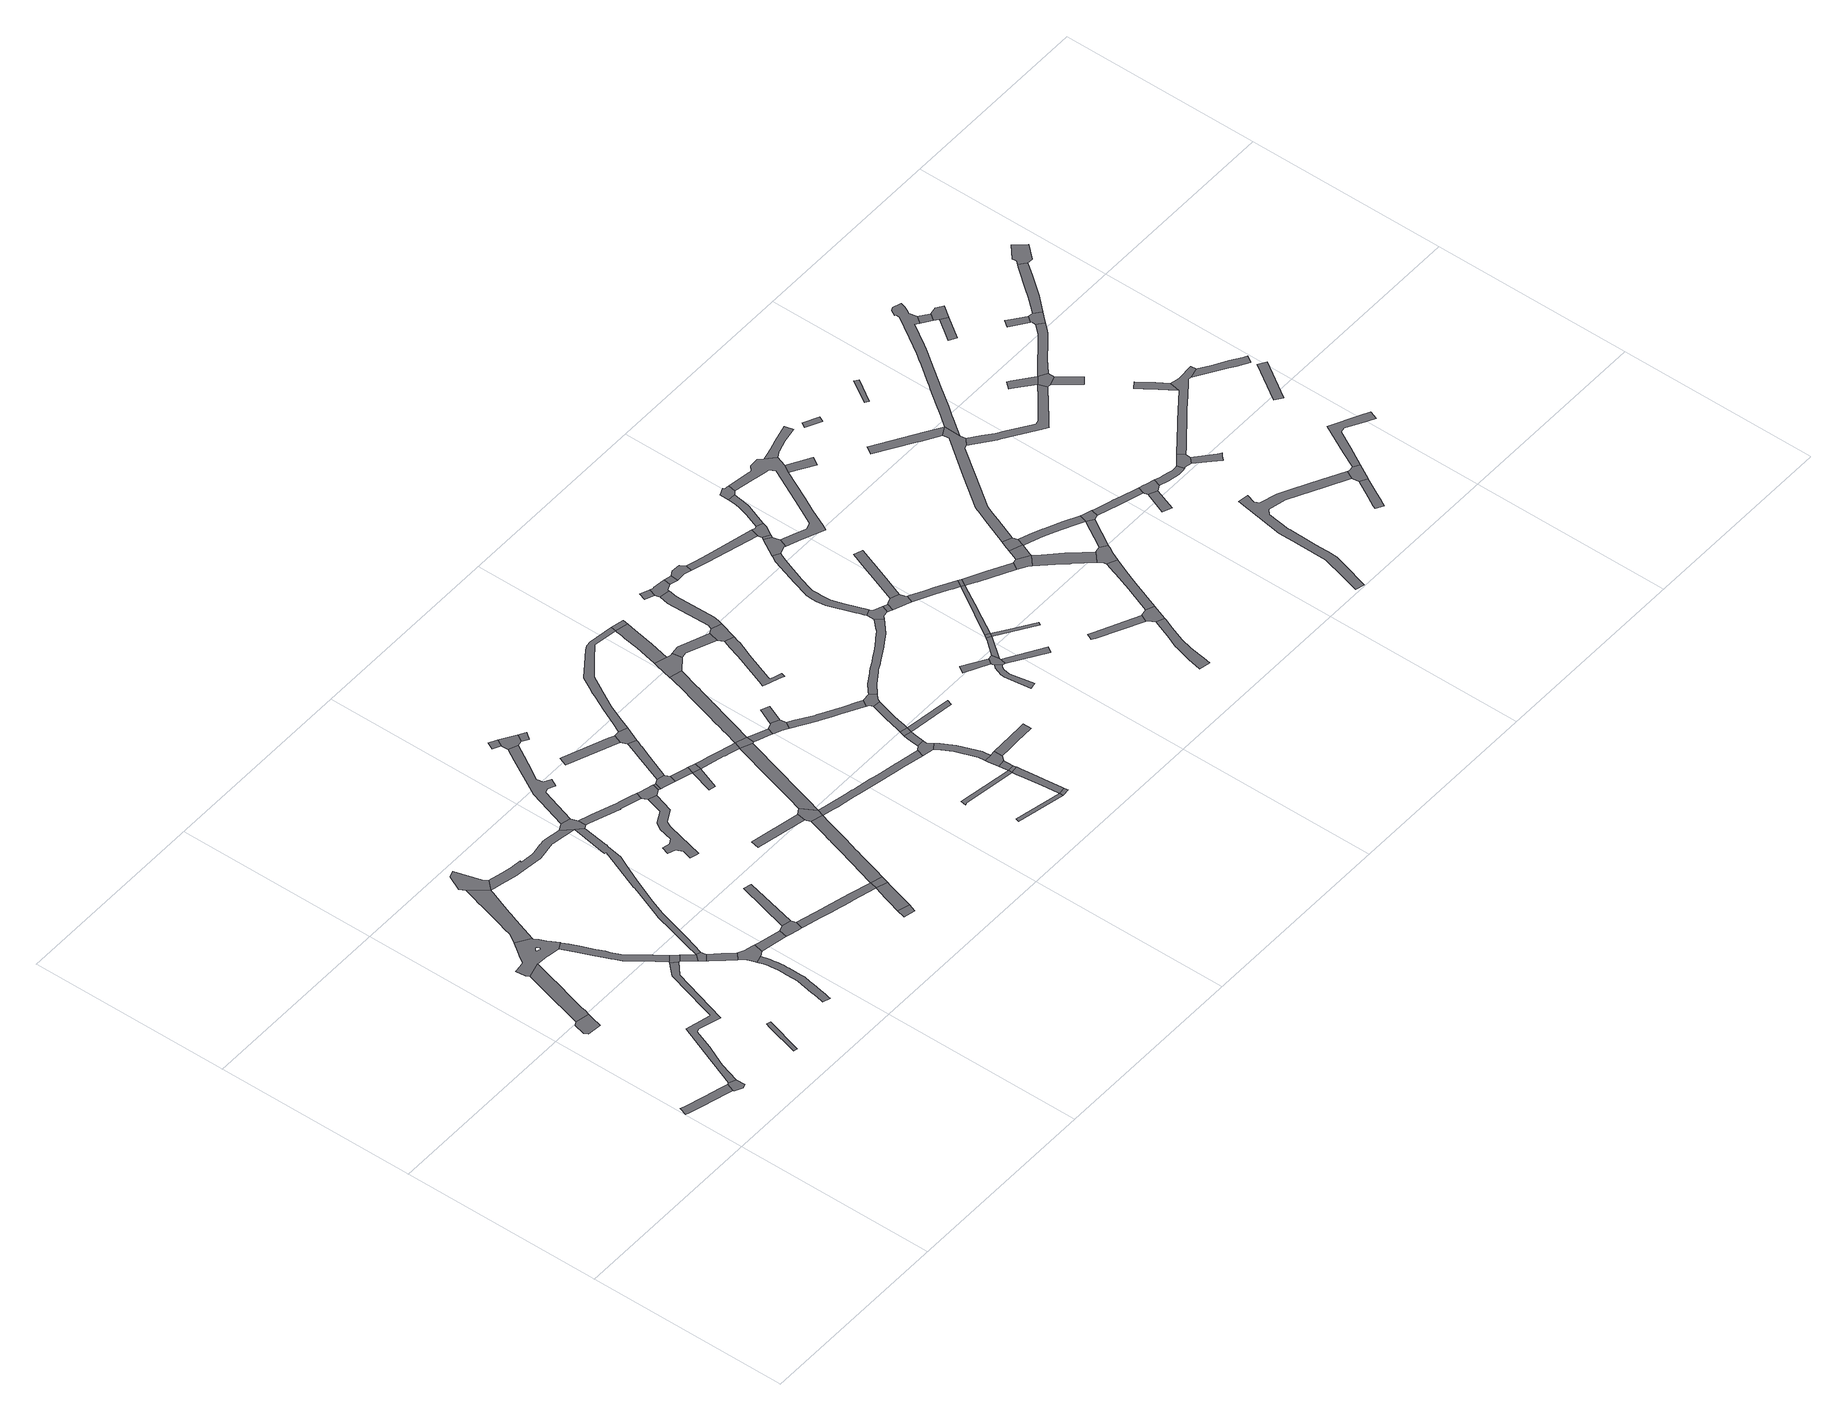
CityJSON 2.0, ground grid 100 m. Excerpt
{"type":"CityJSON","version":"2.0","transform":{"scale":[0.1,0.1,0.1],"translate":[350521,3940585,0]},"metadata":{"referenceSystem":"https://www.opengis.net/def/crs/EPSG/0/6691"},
"CityObjects":{
"road1":{"type":"Road","attributes":{"RoadStructureAttribute.sectionType":"1"},"geometry":[{"type":"MultiSurface","lod":"1","boundaries":[[[0,1,2,3,4,5,6,7,8,9,10,11,12,13]]]}]},
"road2":{"type":"Road","geometry":[{"type":"MultiSurface","lod":"1","boundaries":[[[14,15,16,7,6,17,18]]]}]},
"road3":{"type":"Road","geometry":[{"type":"MultiSurface","lod":"1","boundaries":[[[19,20,21,22,23,24,25,26]]]}]},
"road4":{"type":"Road","attributes":{"RoadStructureAttribute.sectionType":"1"},"geometry":[{"type":"MultiSurface","lod":"1","boundaries":[[[27,28,29,30,31,32,25,24,33,34,35,36,37,38,39,40]]]}]},
"road5":{"type":"Road","attributes":{"RoadStructureAttribute.sectionType":"1"},"geometry":[{"type":"MultiSurface","lod":"1","boundaries":[[[41,42,43,44,45,46,47,48,49,50,51,52,53,54,55,56,57,58,16,15]]]}]},
"road6":{"type":"Road","geometry":[{"type":"MultiSurface","lod":"1","boundaries":[[[59,60,61,62,63]]]}]},
"road7":{"type":"Road","geometry":[{"type":"MultiSurface","lod":"1","boundaries":[[[64,40,39,65,66,67,68,69,70,71,72,73,74,75,76,77,78,79,80,81],[82,83,84,85,86,87,88,89,90,91,92,93]]]}]},
"road8":{"type":"Road","attributes":{"RoadStructureAttribute.sectionType":"1"},"geometry":[{"type":"MultiSurface","lod":"1","boundaries":[[[94,95,96,97,98,99,100,101,102,103,104,69,68,105,106,107,108,109,110,111,112,113,114,115,116,117]]]}]},
"road9":{"type":"Road","attributes":{"RoadStructureAttribute.sectionType":"1"},"geometry":[{"type":"MultiSurface","lod":"1","boundaries":[[[75,118,119,120,121,122,123,124,125,126,127,128,129,130,131,132,133,134,135,136,137,76]]]}]},
"road10":{"type":"Road","geometry":[{"type":"MultiSurface","lod":"1","boundaries":[[[138,139,117,116,51,50,140]]]}]},
"road11":{"type":"Road","attributes":{"RoadStructureAttribute.sectionType":"1"},"geometry":[{"type":"MultiSurface","lod":"1","boundaries":[[[141,142,143,144,145,138,140]]]}]},
"road12":{"type":"Road","geometry":[{"type":"MultiSurface","lod":"1","boundaries":[[[143,142,146,147,148,149,150]]]}]},
"road13":{"type":"Road","attributes":{"RoadStructureAttribute.sectionType":"1"},"geometry":[{"type":"MultiSurface","lod":"1","boundaries":[[[151,152,153,154,155,156,157,158,159,160,161,162,163,164,165,166,167,168,169,170,171,172,173,174,175,176,177,178,179,180,181,182,183,184,185,186]]]}]},
"road14":{"type":"Road","attributes":{"RoadStructureAttribute.sectionType":"1"},"geometry":[{"type":"MultiSurface","lod":"1","boundaries":[[[187,149,148,188,189,190,191,192]]]}]},
"road15":{"type":"Road","geometry":[{"type":"MultiSurface","lod":"1","boundaries":[[[193,194,195,196,125,124,197,198,199]]]}]},
"road16":{"type":"Road","geometry":[{"type":"MultiSurface","lod":"1","boundaries":[[[200,201,202,203,192,191,204,205,206,172,171]]]}]},
"road17":{"type":"Road","attributes":{"RoadStructureAttribute.sectionType":"1"},"geometry":[{"type":"MultiSurface","lod":"1","boundaries":[[[207,201,200,208,209]]]}]},
"road18":{"type":"Road","attributes":{"RoadStructureAttribute.sectionType":"1"},"geometry":[{"type":"MultiSurface","lod":"1","boundaries":[[[210,211,212,213,214,215,216,217,218,219,220,221,222,143,150,223,224,225,226,227,228,229,230,231,232,233,234,235]]]}]},
"road19":{"type":"Road","attributes":{"RoadStructureAttribute.sectionType":"1"},"geometry":[{"type":"MultiSurface","lod":"1","boundaries":[[[236,237,238,239,240,241,242,243,244,245,246,247,197,124,248,249,250,251,252,253,254,255,256,235]]]}]},
"road20":{"type":"Road","geometry":[{"type":"MultiSurface","lod":"1","boundaries":[[[257,209,208,258,259,260,261,262]]]}]},
"road21":{"type":"Road","attributes":{"RoadStructureAttribute.sectionType":"1"},"geometry":[{"type":"MultiSurface","lod":"1","boundaries":[[[263,264,257,262]]]}]},
"road22":{"type":"Road","attributes":{"RoadStructureAttribute.sectionType":"1"},"geometry":[{"type":"MultiSurface","lod":"1","boundaries":[[[260,265,266,267,268,269,270,271,272,273,274,275,276,261]]]}]},
"road23":{"type":"Road","geometry":[{"type":"MultiSurface","lod":"1","boundaries":[[[277,236,235,234,278,279,280]]]}]},
"road24":{"type":"Road","geometry":[{"type":"MultiSurface","lod":"1","boundaries":[[[281,282,283,284]]]}]},
"road25":{"type":"Road","attributes":{"RoadStructureAttribute.sectionType":"1"},"geometry":[{"type":"MultiSurface","lod":"1","boundaries":[[[272,285,286,283,282,287,288,289]]]}]},
"road26":{"type":"Road","geometry":[{"type":"MultiSurface","lod":"1","boundaries":[[[290,291,292,293,294,295,296,297,298,299,300,301,302,303,304,305,306,307,308]]]}]},
"road27":{"type":"Road","attributes":{"RoadStructureAttribute.sectionType":"1"},"geometry":[{"type":"MultiSurface","lod":"1","boundaries":[[[309,310,311,312,313,314,315,279,278,316,317,318,319,320]]]}]},
"road28":{"type":"Road","geometry":[{"type":"MultiSurface","lod":"1","boundaries":[[[321,273,272,289]]]}]},
"road29":{"type":"Road","attributes":{"RoadStructureAttribute.sectionType":"1"},"geometry":[{"type":"MultiSurface","lod":"1","boundaries":[[[322,323,277,280,324,325,326,327,328,329,330,331,332,333]]]}]},
"road30":{"type":"Road","attributes":{"RoadStructureAttribute.sectionType":"1"},"geometry":[{"type":"MultiSurface","lod":"1","boundaries":[[[334,335,336,337]]]}]},
"road31":{"type":"Road","attributes":{"RoadStructureAttribute.sectionType":"1"},"geometry":[{"type":"MultiSurface","lod":"1","boundaries":[[[338,339,340,341,342,343,344,345,346,347,273,321,348,349,350,351,352,353,354,355,356,357,358,359,360,361,362,363]]]}]},
"road32":{"type":"Road","geometry":[{"type":"MultiSurface","lod":"1","boundaries":[[[308,307,364,365,366,309,320]]]}]},
"road33":{"type":"Road","geometry":[{"type":"MultiSurface","lod":"1","boundaries":[[[367,368,369,370]]]}]},
"road34":{"type":"Road","attributes":{"RoadStructureAttribute.sectionType":"1"},"geometry":[{"type":"MultiSurface","lod":"1","boundaries":[[[364,371,372,365]]]}]},
"road35":{"type":"Road","geometry":[{"type":"MultiSurface","lod":"1","boundaries":[[[367,370,333,332,373,374]]]}]},
"road36":{"type":"Road","geometry":[{"type":"MultiSurface","lod":"1","boundaries":[[[371,375,376,377,378,379,372]]]}]},
"road37":{"type":"Road","geometry":[{"type":"MultiSurface","lod":"1","boundaries":[[[373,380,381,374]]]}]},
"road38":{"type":"Road","geometry":[{"type":"MultiSurface","lod":"1","boundaries":[[[362,382,383,334,337,363]]]}]},
"road39":{"type":"Road","attributes":{"RoadStructureAttribute.sectionType":"1"},"geometry":[{"type":"MultiSurface","lod":"1","boundaries":[[[384,385,386,387,388,389]]]}]},
"road40":{"type":"Road","attributes":{"RoadStructureAttribute.sectionType":"1"},"geometry":[{"type":"MultiSurface","lod":"1","boundaries":[[[390,391,392,377,376,393,394]]]}]},
"road41":{"type":"Road","geometry":[{"type":"MultiSurface","lod":"1","boundaries":[[[394,395,396,397]]]}]},
"road42":{"type":"Road","attributes":{"RoadStructureAttribute.sectionType":"1"},"geometry":[{"type":"MultiSurface","lod":"1","boundaries":[[[398,399,400,401,379,378,402,403,404,405,406,407]]]}]},
"road43":{"type":"Road","geometry":[{"type":"MultiSurface","lod":"1","boundaries":[[[408,390,394,397]]]}]},
"road44":{"type":"Road","geometry":[{"type":"MultiSurface","lod":"1","boundaries":[[[406,409,410,389,388,407]]]}]},
"road45":{"type":"Road","attributes":{"RoadStructureAttribute.sectionType":"1"},"geometry":[{"type":"MultiSurface","lod":"1","boundaries":[[[411,412,413,414,415,416,417,383,382,418,419,420,421,422,423,424,425,426,427]]]}]},
"road46":{"type":"Road","attributes":{"RoadStructureAttribute.sectionType":"1"},"geometry":[{"type":"MultiSurface","lod":"1","boundaries":[[[428,429,430,431,432,433,408,397,434,435,436,437,427]]]}]},
"road47":{"type":"Road","attributes":{"RoadStructureAttribute.sectionType":"1"},"geometry":[{"type":"MultiSurface","lod":"1","boundaries":[[[438,439,440,441,442,443,444,445,446,447,448,382,362,449,450,451,452,453,454,455,456,457,458,459,460]]]}]},
"road48":{"type":"Road","geometry":[{"type":"MultiSurface","lod":"1","boundaries":[[[427,426,461,462,428]]]}]},
"road49":{"type":"Road","attributes":{"RoadStructureAttribute.sectionType":"1"},"geometry":[{"type":"MultiSurface","lod":"1","boundaries":[[[463,464,462,461,465,466,467,468]]]}]},
"road50":{"type":"Road","geometry":[{"type":"MultiSurface","lod":"1","boundaries":[[[469,470,471,472]]]}]},
"road51":{"type":"Road","geometry":[{"type":"MultiSurface","lod":"1","boundaries":[[[473,474,475,476,477]]]}]},
"road52":{"type":"Road","geometry":[{"type":"MultiSurface","lod":"1","boundaries":[[[467,478,479,480,481,482,483,484,485,468]]]}]},
"road53":{"type":"Road","attributes":{"RoadStructureAttribute.sectionType":"1"},"geometry":[{"type":"MultiSurface","lod":"1","boundaries":[[[462,486,487,488,489,490,491,492,493,494,495,496,497,498,499,500,501,502,503,504,505,506,507,508,509,510,511,428]]]}]},
"road54":{"type":"Road","attributes":{"RoadStructureAttribute.sectionType":"1"},"geometry":[{"type":"MultiSurface","lod":"1","boundaries":[[[409,512,513,514,515,516,517,518,519,520,521,522,523,524,525,526,527,528,529,530,410]]]}]},
"road55":{"type":"Road","geometry":[{"type":"MultiSurface","lod":"1","boundaries":[[[531,532,484,483]]]}]},
"road56":{"type":"Road","geometry":[{"type":"MultiSurface","lod":"1","boundaries":[[[533,534,469,472]]]}]},
"road57":{"type":"Road","attributes":{"RoadStructureAttribute.sectionType":"1"},"geometry":[{"type":"MultiSurface","lod":"1","boundaries":[[[534,535,536,537,538,539,540,476,541,542,543,544,469]]]}]},
"road58":{"type":"Road","geometry":[{"type":"MultiSurface","lod":"1","boundaries":[[[545,546,547,548,460,459,549,550]]]}]},
"road59":{"type":"Road","geometry":[{"type":"MultiSurface","lod":"1","boundaries":[[[551,477,476,540]]]}]},
"road60":{"type":"Road","attributes":{"RoadStructureAttribute.sectionType":"1"},"geometry":[{"type":"MultiSurface","lod":"1","boundaries":[[[552,553,477,551,554,555]]]}]},
"road61":{"type":"Road","attributes":{"RoadStructureAttribute.sectionType":"1"},"geometry":[{"type":"MultiSurface","lod":"1","boundaries":[[[481,556,557,558,559,560,561,562,563,564,565,566,567,568,569,570,571,482]]]}]},
"road62":{"type":"Road","attributes":{"RoadStructureAttribute.sectionType":"1"},"geometry":[{"type":"MultiSurface","lod":"1","boundaries":[[[572,573,548,547,574,575,576,577]]]}]},
"road63":{"type":"Road","attributes":{"RoadStructureAttribute.sectionType":"1"},"geometry":[{"type":"MultiSurface","lod":"1","boundaries":[[[549,578,579,580,581,582,583,584,585,550]]]}]},
"road64":{"type":"Road","geometry":[{"type":"MultiSurface","lod":"1","boundaries":[[[586,587,582,581,588,552,555]]]}]},
"road65":{"type":"Road","geometry":[{"type":"MultiSurface","lod":"1","boundaries":[[[576,589,590,577]]]}]},
"road66":{"type":"Road","geometry":[{"type":"MultiSurface","lod":"1","boundaries":[[[591,592,593,594,595,501,500,596,597]]]}]},
"road67":{"type":"Road","attributes":{"RoadStructureAttribute.sectionType":"1"},"geometry":[{"type":"MultiSurface","lod":"1","boundaries":[[[598,599,600,590,589,601,602,603,604]]]}]},
"road68":{"type":"Road","attributes":{"RoadStructureAttribute.sectionType":"1"},"geometry":[{"type":"MultiSurface","lod":"1","boundaries":[[[605,606,607,608,609,593,592,610,611,612,520]]]}]},
"road69":{"type":"Road","geometry":[{"type":"MultiSurface","lod":"1","boundaries":[[[603,613,614,615,564,563,616,617,604]]]}]},
"road70":{"type":"Road","attributes":{"RoadStructureAttribute.sectionType":"1"},"geometry":[{"type":"MultiSurface","lod":"1","boundaries":[[[586,618,619,620,621,622,623,624,625,587]]]}]},
"road71":{"type":"Road","attributes":{"RoadStructureAttribute.sectionType":"1"},"geometry":[{"type":"MultiSurface","lod":"1","boundaries":[[[576,626,627,589]]]}]},
"road72":{"type":"Road","geometry":[{"type":"MultiSurface","lod":"1","boundaries":[[[612,628,521,520]]]}]},
"road73":{"type":"Road","attributes":{"RoadStructureAttribute.sectionType":"1"},"geometry":[{"type":"MultiSurface","lod":"1","boundaries":[[[629,630,631,632,633,634,635,636,637,638,639,640,641,642,643,644,645,646,647,648,649]]]}]},
"road74":{"type":"Road","attributes":{"RoadStructureAttribute.sectionType":"1"},"geometry":[{"type":"MultiSurface","lod":"1","boundaries":[[[596,650,651,652,653,597]]]}]},
"road75":{"type":"Road","geometry":[{"type":"MultiSurface","lod":"1","boundaries":[[[648,654,655,652,651,649]]]}]},
"road76":{"type":"Road","attributes":{"RoadStructureAttribute.sectionType":"1"},"geometry":[{"type":"MultiSurface","lod":"1","boundaries":[[[656,657,658,659,660,661,662,663,655,654]]]}]},
"road77":{"type":"Road","geometry":[{"type":"MultiSurface","lod":"1","boundaries":[[[664,665,666,667]]]}]},
"road78":{"type":"Road","attributes":{"RoadStructureAttribute.sectionType":"1"},"geometry":[{"type":"MultiSurface","lod":"1","boundaries":[[[668,669,670,671,672,673,674,675,676,677,678,679,680,681,682,615,614,683,684,685,686,687,688,689,690,691,692,693,694]]]}]},
"road79":{"type":"Road","geometry":[{"type":"MultiSurface","lod":"1","boundaries":[[[695,696,697,667,666,660,659,698,699,700]]]}]},
"road80":{"type":"Road","attributes":{"RoadStructureAttribute.sectionType":"1"},"geometry":[{"type":"MultiSurface","lod":"1","boundaries":[[[700,699,701,702]]]}]},
"road81":{"type":"Road","attributes":{"RoadStructureAttribute.sectionType":"1"},"geometry":[{"type":"MultiSurface","lod":"1","boundaries":[[[703,704,705,706,707,708,709,710,711,712,713]]]}]},
"road82":{"type":"Road","geometry":[{"type":"MultiSurface","lod":"1","boundaries":[[[714,715,716,717]]]}]},
"road83":{"type":"Road","geometry":[{"type":"MultiSurface","lod":"1","boundaries":[[[713,712,718,719,720,721,717,716]]]}]},
"road84":{"type":"Road","geometry":[{"type":"MultiSurface","lod":"1","boundaries":[[[701,722,723,724,725,726,702]]]}]},
"road85":{"type":"Road","attributes":{"RoadStructureAttribute.sectionType":"1"},"geometry":[{"type":"MultiSurface","lod":"1","boundaries":[[[727,728,729,721,720,730]]]}]},
"road86":{"type":"Road","geometry":[{"type":"MultiSurface","lod":"1","boundaries":[[[731,732,719,718]]]}]},
"road87":{"type":"Road","geometry":[{"type":"MultiSurface","lod":"1","boundaries":[[[733,734,735,736,737,738,668,694]]]}]},
"road88":{"type":"Road","attributes":{"RoadStructureAttribute.sectionType":"1"},"geometry":[{"type":"MultiSurface","lod":"1","boundaries":[[[739,735,734,740]]]}]},
"road89":{"type":"Road","attributes":{"RoadStructureAttribute.sectionType":"1"},"geometry":[{"type":"MultiSurface","lod":"1","boundaries":[[[741,742,743,744,745,746,747,748,749,750,751,752,753,754,755,756,757,758,759,760,761,762,763,764,765,738,737]]]}]},
"road90":{"type":"Road","geometry":[{"type":"MultiSurface","lod":"1","boundaries":[[[766,727,730,767]]]}]},
"road91":{"type":"Road","geometry":[{"type":"MultiSurface","lod":"1","boundaries":[[[768,739,740,769,770,771,772,773]]]}]},
"road92":{"type":"Road","attributes":{"RoadStructureAttribute.sectionType":"1"},"geometry":[{"type":"MultiSurface","lod":"1","boundaries":[[[723,774,775,776,777,778,779,780,724]]]}]},
"road93":{"type":"Road","attributes":{"RoadStructureAttribute.sectionType":"1"},"geometry":[{"type":"MultiSurface","lod":"1","boundaries":[[[730,781,782,783,767]]]}]},
"road94":{"type":"Road","attributes":{"RoadStructureAttribute.sectionType":"1"},"geometry":[{"type":"MultiSurface","lod":"1","boundaries":[[[784,785,786,787,788,789,766,767]]]}]},
"road95":{"type":"Road","geometry":[{"type":"MultiSurface","lod":"1","boundaries":[[[790,791,792,753,752,793,794,795]]]}]},
"road96":{"type":"Road","attributes":{"RoadStructureAttribute.sectionType":"1"},"geometry":[{"type":"MultiSurface","lod":"1","boundaries":[[[796,797,798,799,770,769,800,801,802,803,804,805,787,806]]]}]},
"road97":{"type":"Road","attributes":{"RoadStructureAttribute.sectionType":"1"},"geometry":[{"type":"MultiSurface","lod":"1","boundaries":[[[772,807,808,809,810,811,773]]]}]},
"road98":{"type":"Road","attributes":{"RoadStructureAttribute.sectionType":"1"},"geometry":[{"type":"MultiSurface","lod":"1","boundaries":[[[792,791,812,813]]]}]},
"road99":{"type":"Road","geometry":[{"type":"MultiSurface","lod":"1","boundaries":[[[814,815,777,776,813,812,816,817]]]}]},
"road100":{"type":"Road","attributes":{"RoadStructureAttribute.sectionType":"1"},"geometry":[{"type":"MultiSurface","lod":"1","boundaries":[[[818,819,820,821,822,823]]]}]},
"road101":{"type":"Road","geometry":[{"type":"MultiSurface","lod":"1","boundaries":[[[787,786,824,806]]]}]},
"road102":{"type":"Road","attributes":{"RoadStructureAttribute.sectionType":"1"},"geometry":[{"type":"MultiSurface","lod":"1","boundaries":[[[825,826,827,828,829,830,831,832,833,834,835,836,837,838,839,840]]]}]},
"road103":{"type":"Road","attributes":{"RoadStructureAttribute.sectionType":"1"},"geometry":[{"type":"MultiSurface","lod":"1","boundaries":[[[841,842,843,844,845,846,814,817,847,848,849,850,851]]]}]},
"road104":{"type":"Road","attributes":{"RoadStructureAttribute.sectionType":"1"},"geometry":[{"type":"MultiSurface","lod":"1","boundaries":[[[852,853,824,786,854,855,856]]]}]},
"road105":{"type":"Road","geometry":[{"type":"MultiSurface","lod":"1","boundaries":[[[822,857,825,840,858,859,823]]]}]},
"road106":{"type":"Road","geometry":[{"type":"MultiSurface","lod":"1","boundaries":[[[860,861,862,863,864,841,851]]]}]},
"road107":{"type":"Road","attributes":{"RoadStructureAttribute.sectionType":"1"},"geometry":[{"type":"MultiSurface","lod":"1","boundaries":[[[794,865,866,867,868,869,870,871,872,873,874,875,876,877,878,879,861,860,880,881,882,883,884,885,886,887,888,795]]]}]},
"road108":{"type":"Road","geometry":[{"type":"MultiSurface","lod":"1","boundaries":[[[889,890,891,892,852,856]]]}]},
"road109":{"type":"Road","attributes":{"RoadStructureAttribute.sectionType":"1"},"geometry":[{"type":"MultiSurface","lod":"1","boundaries":[[[893,894,895,896,897,898,859,858,899,900,901]]]}]},
"road110":{"type":"Road","attributes":{"RoadStructureAttribute.sectionType":"1"},"geometry":[{"type":"MultiSurface","lod":"1","boundaries":[[[902,903,892,891,904,905]]]}]},
"road111":{"type":"Road","geometry":[{"type":"MultiSurface","lod":"1","boundaries":[[[906,907,902,905,908,909]]]}]},
"road112":{"type":"Road","attributes":{"RoadStructureAttribute.sectionType":"1"},"geometry":[{"type":"MultiSurface","lod":"1","boundaries":[[[910,911,912,913,914,891,890,915,916,917,918]]]}]},
"road113":{"type":"Road","geometry":[{"type":"MultiSurface","lod":"1","boundaries":[[[919,893,901,920,921,922,923,910,918]]]}]},
"road114":{"type":"Road","geometry":[{"type":"MultiSurface","lod":"1","boundaries":[[[924,925,871,870]]]}]},
"road115":{"type":"Road","attributes":{"RoadStructureAttribute.sectionType":"1"},"geometry":[{"type":"MultiSurface","lod":"1","boundaries":[[[926,927,928,929,930,931,932,933,934,935,936,937,938,939,940,908,905]]]}]},
"road116":{"type":"Road","attributes":{"RoadStructureAttribute.sectionType":"1"},"geometry":[{"type":"MultiSurface","lod":"1","boundaries":[[[941,942,943,873,872,944,945,946,947,948]]]}]},
"road117":{"type":"Road","attributes":{"RoadStructureAttribute.sectionType":"1"},"geometry":[{"type":"MultiSurface","lod":"1","boundaries":[[[933,949,923,922,950]]]}]},
"road118":{"type":"Road","attributes":{"RoadStructureAttribute.sectionType":"1"},"geometry":[{"type":"MultiSurface","lod":"1","boundaries":[[[951,952,953,954,955,956,957,958,906,909,959,960,961,962,963,964,965,966]]]}]},
"road119":{"type":"Road","geometry":[{"type":"MultiSurface","lod":"1","boundaries":[[[967,968,969,934,933,950]]]}]},
"road120":{"type":"Road","geometry":[{"type":"MultiSurface","lod":"1","boundaries":[[[970,971,972,973]]]}]},
"road121":{"type":"Road","attributes":{"RoadStructureAttribute.sectionType":"1"},"geometry":[{"type":"MultiSurface","lod":"1","boundaries":[[[967,974,975,976,977,978,979,980,981,982,983,968]]]}]},
"road122":{"type":"Road","geometry":[{"type":"MultiSurface","lod":"1","boundaries":[[[984,985,986,987,988,953,952]]]}]},
"road123":{"type":"Road","geometry":[{"type":"MultiSurface","lod":"1","boundaries":[[[989,990,991,992]]]}]},
"road124":{"type":"Road","geometry":[{"type":"MultiSurface","lod":"1","boundaries":[[[991,993,994,995,996,997,978,977,992]]]}]},
"road125":{"type":"Road","geometry":[{"type":"MultiSurface","lod":"1","boundaries":[[[998,999,1000,1001,1002]]]}]},
"road126":{"type":"Road","attributes":{"RoadStructureAttribute.sectionType":"1"},"geometry":[{"type":"MultiSurface","lod":"1","boundaries":[[[1003,1004,1005,1006,1007,994,993,1008,1009,1010,1011,1012,1013,1014]]]}]},
"road127":{"type":"Road","geometry":[{"type":"MultiSurface","lod":"1","boundaries":[[[1015,1016,1017,1018,1019,1020,1021,1022,1023,1024,1025,1026,1027,1028,1029,1030,1031,1032,1033,1034,1035,1036,1037,1038,1039,1040,1041,1042]]]}]},
"road128":{"type":"Road","geometry":[{"type":"MultiSurface","lod":"1","boundaries":[[[1043,1044,1045,1046,1047,1048,1049,1050,966,965,1051,1052,1053,1054,1055,1056,1057,1058,1059,1060,1061,1062,1063,1064]]]}]},
"road129":{"type":"Road","geometry":[{"type":"MultiSurface","lod":"1","boundaries":[[[1065,1014,1013,1066,1067,1068,1069,1070,1071]]]}]},
"road130":{"type":"Road","geometry":[{"type":"MultiSurface","lod":"1","boundaries":[[[1072,1073,1074,1075,1076,1069,1068]]]}]},
"road131":{"type":"Road","attributes":{"RoadStructureAttribute.sectionType":"1"},"geometry":[{"type":"MultiSurface","lod":"1","boundaries":[[[1077,1078,1079,1080,1081,1082,1083,1084,1085,1086,1087,1088,1089,1090,1091,1092,1093,1094,1095,1096,1097,952,951,1098,1099,1100,1101,1102,1103,1104,1105,1106,1107,1108,1109,1110,1111,1112]]]}]},
"road132":{"type":"Road","attributes":{"RoadStructureAttribute.sectionType":"1"},"geometry":[{"type":"MultiSurface","lod":"1","boundaries":[[[1113,1114,1115,1116,1117,1118,1119,1120,1121,1122]]]}]},
"road133":{"type":"Road","geometry":[{"type":"MultiSurface","lod":"1","boundaries":[[[1123,1124,1125,1126,1127,1064]]]}]},
"road134":{"type":"Road","geometry":[{"type":"MultiSurface","lod":"1","boundaries":[[[1027,1118,1117,1128,1129,1130,1028]]]}]},
"road135":{"type":"Road","geometry":[{"type":"MultiSurface","lod":"1","boundaries":[[[1131,1132,1123,1064,1063,1133]]]}]},
"road136":{"type":"Road","geometry":[{"type":"MultiSurface","lod":"1","boundaries":[[[1134,1135,1136,1137,1131,1133]]]}]},
"road137":{"type":"Road","attributes":{"RoadStructureAttribute.sectionType":"1"},"geometry":[{"type":"MultiSurface","lod":"1","boundaries":[[[1138,1139,1140,1141,1142,1143,1071,1070,1144,1145,1146,1147,1148,1149,1150,1151,1152,1153,1154,1155]]]}]},
"road138":{"type":"Road","geometry":[{"type":"MultiSurface","lod":"1","boundaries":[[[1139,1156,1157,1158,1159,1160,1161,1140]]]}]},
"road139":{"type":"Road","attributes":{"RoadStructureAttribute.sectionType":"1"},"geometry":[{"type":"MultiSurface","lod":"1","boundaries":[[[1162,1163,1164,1165]]]}]},
"road140":{"type":"Road","geometry":[{"type":"MultiSurface","lod":"1","boundaries":[[[1111,1166,1167,1112]]]}]},
"road141":{"type":"Road","attributes":{"RoadStructureAttribute.sectionType":"1"},"geometry":[{"type":"MultiSurface","lod":"1","boundaries":[[[1168,1169,1170,1123,1132,1171,1172,1173,1174,1175,1176]]]}]},
"road142":{"type":"Road","attributes":{"RoadStructureAttribute.sectionType":"1"},"geometry":[{"type":"MultiSurface","lod":"1","boundaries":[[[1177,1178,1179,1180,1181,1129,1128,1182,1183,1184,1185,1186]]]}]},
"road143":{"type":"Road","geometry":[{"type":"MultiSurface","lod":"1","boundaries":[[[1164,1187,1188,1167,1166,1165]]]}]},
"road144":{"type":"Road","geometry":[{"type":"MultiSurface","lod":"1","boundaries":[[[1189,1190,1191,1192,1193,1194]]]}]},
"road145":{"type":"Road","geometry":[{"type":"MultiSurface","lod":"1","boundaries":[[[1175,1195,1196,1194,1193,1197,1176]]]}]},
"road146":{"type":"Road","attributes":{"RoadStructureAttribute.sectionType":"1"},"geometry":[{"type":"MultiSurface","lod":"1","boundaries":[[[1198,1199,1200,1201,1202,1203,1204,1154,1153]]]}]},
"road147":{"type":"Road","attributes":{"RoadStructureAttribute.sectionType":"1"},"geometry":[{"type":"MultiSurface","lod":"1","boundaries":[[[1205,1206,1207,1208,1209]]]}]},
"road148":{"type":"Road","attributes":{"RoadStructureAttribute.sectionType":"1"},"geometry":[{"type":"MultiSurface","lod":"1","boundaries":[[[1195,1210,1211,1212,1213,1214,1215,1216,1217,1218,1196]]]}]},
"road149":{"type":"Road","geometry":[{"type":"MultiSurface","lod":"1","boundaries":[[[1219,1220,1221,1222,1214,1213,1223]]]}]}
},
"vertices":[
[17,299,0],[116,271,0],[124,269,0],[127,268,0],[129,268,0],[236,237,0],[240,236,0],[255,274,0],[214,286,0],[144,306,0],[134,309,0],[36,337,0],[19,343,0],[4,303,0],
[299,219,0],[296,263,0],[264,278,0],[242,229,0],[279,211,0],
[114,937,0],[125,919,0],[193,913,0],[208,967,0],[211,978,0],[215,991,0],[147,1005,0],[129,995,0],
[224,1276,0],[204,1206,0],[202,1199,0],[195,1174,0],[186,1142,0],[172,1092,0],[224,1021,0],[224,1022,0],[232,1052,0],[254,1129,0],[270,1183,0],[294,1270,0],[316,1346,0],[238,1324,0],
[331,366,0],[359,426,0],[382,473,0],[419,568,0],[435,574,0],[544,542,0],[568,618,0],[617,771,0],[636,836,0],[694,887,0],[666,914,0],[653,899,0],[611,856,0],[545,636,0],[530,588,0],[524,586,0],[402,616,0],[343,472,0],
[601,175,0],[657,363,0],[637,369,0],[630,345,0],[582,180,0],
[229,1342,0],[375,1340,0],[379,1340,0],[402,1337,0],[441,1331,0],[474,1349,0],[456,1383,0],[446,1402,0],[431,1431,0],[425,1443,0],[419,1454,0],[418,1457,0],[351,1501,0],[312,1445,0],[307,1438,0],[280,1398,0],[258,1395,0],[223,1391,0],[392,1400,0],[394,1397,0],[390,1392,0],[383,1393,0],[374,1394,0],[373,1398,0],[372,1399,0],[376,1404,0],[383,1410,0],[384,1410,0],[388,1409,0],[389,1408,0],
[658,998,0],[604,1067,0],[594,1080,0],[584,1094,0],[568,1127,0],[559,1150,0],[552,1169,0],[534,1210,0],[511,1264,0],[489,1315,0],[474,1347,0],[456,1297,0],[482,1236,0],[500,1196,0],[523,1141,0],[532,1122,0],[536,1113,0],[539,1105,0],[552,1075,0],[589,1028,0],[637,966,0],[662,933,0],[673,920,0],[701,942,0],
[461,1575,0],[477,1618,0],[477,1619,0],[480,1626,0],[508,1703,0],[528,1754,0],[534,1771,0],[470,1852,0],[460,1819,0],[449,1783,0],[446,1773,0],[435,1733,0],[431,1720,0],[424,1695,0],[406,1636,0],[386,1568,0],[386,1565,0],[384,1559,0],[383,1552,0],[380,1548,0],
[728,909,0],[720,918,0],[700,886,0],
[736,842,0],[748,828,0],[774,856,0],[754,878,0],[745,889,0],
[753,822,0],[765,808,0],[772,799,0],[801,823,0],[796,850,0],
[922,253,0],[925,267,0],[928,282,0],[934,315,0],[944,362,0],[945,367,0],[945,369,0],[948,382,0],[954,414,0],[954,435,0],[954,469,0],[954,501,0],[954,503,0],[954,508,0],[955,530,0],[953,542,0],[951,557,0],[948,578,0],[945,593,0],[942,607,0],[934,635,0],[898,625,0],[907,597,0],[911,578,0],[912,562,0],[916,528,0],[918,504,0],[918,482,0],[917,424,0],[917,419,0],[913,401,0],[912,398,0],[900,336,0],[896,316,0],[888,273,0],[885,263,0],
[845,775,0],[778,792,0],[799,769,0],[825,738,0],[858,700,0],[889,727,0],
[521,1965,0],[517,1964,0],[489,1954,0],[455,1880,0],[574,1813,0],[559,1840,0],[523,1966,0],
[961,652,0],[973,698,0],[963,701,0],[921,712,0],[879,676,0],[890,650,0],[893,641,0],
[998,691,0],[1093,624,0],[1102,665,0],
[1005,1535,0],[1005,1532,0],[1004,1530,0],[1011,1528,0],[1005,1513,0],[923,1309,0],[923,1306,0],[914,1284,0],[889,1221,0],[852,1127,0],[849,1121,0],[823,1025,0],[791,914,0],[829,951,0],[875,1107,0],[878,1118,0],[908,1199,0],[948,1293,0],[960,1321,0],[1007,1419,0],[1029,1463,0],[1045,1546,0],[1047,1554,0],[1047,1557,0],[1067,1687,0],[1038,1717,0],
[991,1765,0],[914,1778,0],[897,1778,0],[878,1775,0],[876,1775,0],[821,1767,0],[810,1765,0],[743,1772,0],[747,1781,0],[703,1786,0],[685,1788,0],[645,1797,0],[611,1753,0],[615,1752,0],[677,1739,0],[693,1737,0],[783,1727,0],[810,1724,0],[813,1723,0],[910,1737,0],[914,1737,0],
[1132,677,0],[1108,621,0],[1153,609,0],[1174,604,0],[1185,643,0],[1177,666,0],
[1244,932,0],[1204,941,0],
[1188,600,0],[1273,578,0],[1334,562,0],[1337,561,0],[1380,550,0],[1424,539,0],[1434,536,0],[1553,505,0],[1564,543,0],[1461,571,0],[1332,604,0],[1321,607,0],
[1027,1781,0],[1085,1697,0],[1084,1737,0],[1072,1770,0],
[1549,294,0],[1563,333,0],[1505,350,0],[1492,306,0],
[1533,439,0],[1524,411,0],[1596,446,0],[1603,468,0],[1609,488,0],
[1345,1501,0],[1296,1476,0],[1282,1469,0],[1260,1434,0],[1243,1364,0],[1217,1349,0],[1180,1358,0],[1168,1321,0],[1206,1308,0],[1220,1276,0],[1207,1232,0],[1236,1222,0],[1249,1218,0],[1282,1341,0],[1300,1411,0],[1313,1438,0],[1378,1473,0],[1409,1571,0],[1368,1584,0],
[1365,1645,0],[1345,1651,0],[1335,1654,0],[1296,1666,0],[1262,1676,0],[1255,1678,0],[1144,1717,0],[1105,1690,0],[1243,1642,0],[1250,1640,0],[1250,1641,0],[1355,1611,0],
[1621,526,0],
[1199,2171,0],[1091,1982,0],[1131,1948,0],[1153,1957,0],[1188,1939,0],[1207,1977,0],[1174,1996,0],[1168,2027,0],[1218,2112,0],[1242,2152,0],[1277,2211,0],[1234,2231,0],
[1691,1035,0],[1442,1087,0],[1433,1043,0],[1682,991,0],
[1669,883,0],[1654,836,0],[1654,835,0],[1650,822,0],[1641,793,0],[1641,791,0],[1625,737,0],[1615,707,0],[1606,676,0],[1588,620,0],[1634,567,0],[1647,612,0],[1667,675,0],[1669,682,0],[1670,687,0],[1674,698,0],[1679,716,0],[1687,739,0],[1704,796,0],[1706,803,0],[1709,812,0],[1709,814,0],[1717,841,0],[1737,905,0],[1750,947,0],[1693,964,0],
[1438,1585,0],[1448,1620,0],[1382,1639,0],
[1249,2299,0],[1212,2321,0],[1194,2285,0],[1230,2267,0],
[1449,1582,0],[1459,1617,0],
[1304,2218,0],[1325,2253,0],
[1473,1575,0],[1521,1560,0],[1532,1596,0],[1521,1619,0],[1484,1629,0],
[1334,2198,0],[1361,2232,0],
[1762,982,0],[1720,1053,0],
[1549,1939,0],[1338,2023,0],[1328,2027,0],[1312,1985,0],[1559,1887,0],[1575,1929,0],
[1618,1571,0],[1607,1574,0],[1561,1587,0],[1586,1541,0],[1607,1534,0],
[1570,1417,0],[1604,1410,0],[1646,1523,0],
[1568,1846,0],[1548,1791,0],[1547,1790,0],[1541,1776,0],[1569,1735,0],[1596,1800,0],[1597,1802,0],[1608,1827,0],[1612,1838,0],[1572,1855,0],
[1656,1559,0],
[1645,1914,0],[1604,1931,0],
[1830,1420,0],[1796,1309,0],[1792,1295,0],[1753,1160,0],[1752,1157,0],[1745,1135,0],[1741,1121,0],[1783,1053,0],[1804,1123,0],[1811,1145,0],[1841,1244,0],[1844,1254,0],[1845,1258,0],[1855,1292,0],[1887,1398,0],[1901,1443,0],[1844,1470,0],
[1857,1504,0],[1830,1511,0],[1766,1529,0],[1717,1543,0],[1714,1543,0],[1675,1554,0],[1716,1505,0],[1768,1491,0],[1772,1490,0],[1794,1484,0],
[2211,890,0],[2202,892,0],[2183,896,0],[2096,913,0],[2058,921,0],[2044,924,0],[1952,942,0],[1945,944,0],[1916,950,0],[1915,950,0],[1908,952,0],[1810,934,0],[1831,930,0],[1899,916,0],[1906,915,0],[1909,914,0],[1961,904,0],[2040,888,0],[2055,885,0],[2143,867,0],[2187,858,0],[2289,837,0],[2299,873,0],
[1911,1447,0],[1913,1486,0],
[1964,1465,0],[1960,1467,0],[1934,1438,0],[1975,1422,0],[1997,1413,0],[2010,1447,0],
[2472,245,0],[2240,296,0],[2236,279,0],[2472,226,0],
[2177,541,0],[2173,513,0],[2186,519,0],[2446,481,0],[2445,499,0],
[2011,1407,0],[2033,1399,0],[2038,1397,0],[2067,1379,0],[2086,1410,0],[2080,1442,0],[2040,1461,0],[2036,1453,0],
[1921,1512,0],[1932,1548,0],[1942,1580,0],[1942,1582,0],[1946,1595,0],[1955,1623,0],[1985,1724,0],[1986,1729,0],[1987,1734,0],[1997,1765,0],[2010,1807,0],[2014,1819,0],[2022,1846,0],[2045,1928,0],[2051,1946,0],[1990,1962,0],[1988,1950,0],[1963,1860,0],[1951,1819,0],[1935,1766,0],[1919,1712,0],[1912,1688,0],[1899,1644,0],[1891,1617,0],[1881,1584,0],[1878,1572,0],
[1666,1962,0],[1703,2048,0],[1748,2129,0],[1762,2154,0],[1795,2212,0],[1893,2290,0],[1925,2314,0],[1943,2328,0],[2064,2310,0],[2068,2338,0],[1947,2355,0],[1920,2351,0],[1898,2340,0],[1763,2243,0],[1732,2188,0],[1718,2164,0],[1702,2132,0],[1667,2060,0],[1628,1979,0],
[2117,1523,0],[2078,1542,0],
[2510,230,0],[2508,248,0],
[2507,258,0],[2497,354,0],[2493,386,0],[2486,447,0],[2484,465,0],[2482,485,0],[2449,454,0],[2453,417,0],[2464,332,0],[2472,251,0],
[2365,860,0],[2358,872,0],[2360,890,0],[2322,887,0],[2346,825,0],[2375,846,0],
[2480,501,0],
[2441,545,0],[2443,528,0],[2479,530,0],[2477,550,0],
[2124,1342,0],[2177,1311,0],[2182,1308,0],[2230,1280,0],[2280,1254,0],[2281,1253,0],[2342,1221,0],[2371,1205,0],[2389,1237,0],[2367,1249,0],[2308,1280,0],[2206,1335,0],[2205,1336,0],[2203,1337,0],[2195,1342,0],[2113,1394,0],
[2330,952,0],[2326,919,0],[2366,946,0],[2367,951,0],[2369,962,0],[2334,971,0],
[2364,796,0],[2391,749,0],[2427,646,0],[2431,613,0],[2468,614,0],[2464,655,0],[2425,765,0],[2390,825,0],
[2497,573,0],[2496,615,0],[2433,598,0],
[2377,989,0],[2341,998,0],
[2095,2039,0],[2076,2045,0],[2015,2061,0],[2013,2053,0],[2011,2044,0],[2114,1993,0],[2108,2041,0],
[2369,1110,0],[2351,1040,0],[2351,1038,0],[2382,1011,0],[2397,1072,0],[2425,1176,0],[2388,1180,0],
[2063,2304,0],[2057,2270,0],[2054,2253,0],[2041,2177,0],[2022,2092,0],[2097,2143,0],[2119,2251,0],[2128,2297,0],
[2435,1194,0],[2457,1214,0],[2433,1241,0],[2383,1198,0],[2386,1188,0],
[2552,575,0],[2609,577,0],[2647,578,0],[2700,580,0],[2699,603,0],[2699,622,0],[2678,621,0],[2608,619,0],
[2600,931,0],[2610,958,0],
[2133,2325,0],
[2286,1872,0],[2269,1818,0],[2258,1789,0],[2245,1755,0],[2205,1651,0],[2195,1622,0],[2226,1610,0],[2271,1595,0],[2296,1586,0],[2301,1606,0],[2277,1614,0],[2246,1624,0],[2246,1628,0],[2247,1635,0],[2287,1739,0],[2302,1778,0],[2312,1803,0],[2334,1858,0],[2338,1870,0],[2346,1896,0],[2300,1911,0],
[2145,1998,0],[2286,1941,0],[2299,1991,0],[2151,2046,0],
[2375,1986,0],[2324,2002,0],
[2382,2010,0],[2387,2038,0],[2382,2236,0],[2389,2281,0],[2339,2288,0],[2328,2240,0],[2331,2091,0],[2332,2023,0],
[2299,2367,0],[2285,2330,0],[2330,2312,0],[2344,2349,0],
[2794,1497,0],[2774,1477,0],[2760,1462,0],[2747,1448,0],[2739,1442,0],[2733,1438,0],[2677,1399,0],[2646,1381,0],[2615,1363,0],[2591,1349,0],[2556,1330,0],[2539,1320,0],[2531,1315,0],[2478,1283,0],[2447,1256,0],[2500,1252,0],[2561,1292,0],[2570,1298,0],[2604,1316,0],[2607,1318,0],[2644,1339,0],[2691,1364,0],[2712,1378,0],[2756,1406,0],[2780,1428,0],[2802,1448,0],[2822,1467,0],
[2385,2342,0],[2365,2344,0],[2360,2343,0],[2391,2290,0],[2422,2302,0],[2427,2336,0],
[2460,2291,0],[2465,2330,0],
[2887,920,0],[2870,875,0],[2868,858,0],[2874,806,0],[2885,725,0],[2917,731,0],[2894,851,0],[2900,886,0],[2909,900,0],[2919,907,0],[2898,933,0],
[2799,1042,0],[2778,1008,0],[2894,950,0],[2910,974,0],
[2932,903,0],[2941,933,0],[2941,942,0],[2936,978,0],
[2508,2292,0],[2541,2283,0],[2551,2316,0],[2534,2342,0],[2491,2345,0],
[3002,1060,0],[2996,1052,0],[2995,1050,0],[3023,1047,0],
[3103,792,0],[3123,823,0],
[2835,1479,0],[2864,1483,0],[2878,1518,0],[2833,1535,0],[2825,1550,0],[2795,1535,0],
[2900,1509,0],[2887,1473,0],
[2823,1555,0],[2790,1653,0],[2769,1715,0],[2768,1756,0],[2767,1775,0],[2767,1778,0],[2766,1810,0],[2770,1823,0],[2790,1885,0],[2830,1992,0],[2847,2035,0],[2855,2049,0],[2822,2068,0],[2815,2056,0],[2813,2053,0],[2802,2034,0],[2756,1895,0],[2729,1816,0],[2729,1814,0],[2727,1775,0],[2727,1756,0],[2732,1710,0],[2778,1581,0],[2780,1576,0],[2790,1548,0],
[3011,1076,0],[3032,1063,0],
[2910,1513,0],[2972,1438,0],[2986,1473,0],[2985,1477,0],[2976,1508,0],[2933,1522,0],
[2597,2267,0],[2621,2260,0],[2877,2190,0],[2887,2231,0],[2679,2282,0],[2633,2293,0],[2585,2305,0],
[3202,929,0],[3212,944,0],[3101,1017,0],
[3084,1150,0],[3107,1187,0],[3188,1323,0],[3172,1333,0],[3079,1184,0],[3061,1155,0],
[2909,2129,0],[2907,2137,0],[2874,2157,0],[2892,2063,0],[2901,2059,0],[2917,2101,0],
[3098,1417,0],[3063,1435,0],[3058,1437,0],[2997,1469,0],[2980,1435,0],[3073,1389,0],[3081,1385,0],[3088,1380,0],[3126,1359,0],[3143,1349,0],[3193,1365,0],
[3023,1629,0],[3084,1789,0],[3041,1804,0],[3008,1718,0],[2969,1616,0],
[2915,2151,0],[2882,2170,0],
[2916,2230,0],[2904,2226,0],[2942,2196,0],[2950,2218,0],
[3309,726,0],[3284,738,0],[3269,706,0],[3286,697,0],[3496,593,0],[3513,628,0],
[3209,1357,0],
[3520,557,0],[3495,490,0],[3494,489,0],[3486,468,0],[3457,401,0],[3456,398,0],[3434,319,0],[3430,308,0],[3417,240,0],[3471,229,0],[3475,250,0],[3490,346,0],[3505,408,0],[3534,481,0],[3555,530,0],[3559,542,0],
[2968,2419,0],[2964,2377,0],[2960,2353,0],[2959,2349,0],[2955,2337,0],[2944,2302,0],[2970,2275,0],[2985,2310,0],[2989,2323,0],[2994,2337,0],[3005,2416,0],
[3419,1246,0],[3314,1302,0],[3238,1295,0],[3239,1294,0],[3399,1209,0],
[3505,588,0],[3590,619,0],[3550,635,0],
[3025,2430,0],[3031,2469,0],[3008,2472,0],[3004,2479,0],[2968,2463,0],
[2975,2031,0],[3083,1988,0],[3096,2015,0],[3140,2104,0],[3174,2171,0],[3250,2321,0],[3274,2360,0],[3293,2413,0],[3251,2452,0],[3236,2465,0],[3229,2472,0],[3184,2470,0],[3162,2450,0],[3154,2450,0],[3147,2451,0],[3122,2412,0],[3141,2408,0],[3183,2399,0],[3212,2393,0],[3226,2367,0],[3139,2195,0],[3072,2064,0],[3036,2053,0],[2976,2077,0],
[3442,1186,0],[3456,1171,0],[3502,1214,0],[3443,1249,0],
[3661,933,0],[3641,878,0],[3625,833,0],[3623,829,0],[3608,788,0],[3575,702,0],[3647,766,0],[3678,841,0],[3708,913,0],
[3466,1304,0],[3445,1253,0],[3505,1224,0],[3528,1279,0],
[3488,1360,0],[3479,1338,0],[3541,1317,0],[3535,1341,0],
[3687,1014,0],[3615,1096,0],[3611,1100,0],[3602,1110,0],[3532,1182,0],[3523,1102,0],[3565,1055,0],[3570,1050,0],[3641,972,0],
[3657,953,0],[3726,954,0],[3744,984,0],[3751,996,0],[3717,1017,0],
[3362,2255,0],[3386,2295,0],
[3533,1277,0],[3605,1250,0],[3632,1239,0],[3640,1236,0],[3674,1220,0],[3709,1203,0],[3757,1180,0],[3801,1158,0],[3814,1198,0],[3742,1233,0],[3663,1270,0],[3656,1273,0],[3621,1287,0],[3594,1297,0],[3547,1315,0],
[3363,2480,0],[3313,2466,0],[3279,2457,0],[3318,2427,0],[3323,2429,0],[3386,2448,0],[3464,2461,0],[3453,2503,0],
[3722,1025,0],[3836,1137,0],
[3869,1888,0],[3872,1971,0],[3827,1947,0],[3831,1916,0],[3693,1730,0],[3576,1572,0],[3562,1537,0],[3543,1492,0],[3581,1457,0],[3596,1496,0],[3613,1536,0],[3687,1638,0],[3728,1694,0],[3824,1827,0],[3842,1832,0],[3873,1859,0],
[3861,1142,0],[3868,1178,0],[3834,1189,0],
[3578,2396,0],[3591,2421,0],[3517,2457,0],[3504,2433,0],
[3967,1109,0],[3987,1103,0],[4075,1075,0],[4085,1072,0],[4096,1107,0],[4007,1135,0],[4000,1138,0],[3968,1147,0],[3964,1148,0],[3882,1174,0],
[3802,2014,0],[3575,2155,0],[3552,2117,0],[3732,2006,0],[3742,1999,0],
[4047,940,0],[4091,923,0],[4133,1033,0],[4091,1052,0],
[4162,1048,0],[4173,1084,0],[4141,1094,0],[4115,1102,0],[4107,1104,0],
[3846,2442,0],[3777,2330,0],[3775,2327,0],[3792,2315,0],[3866,2428,0],
[4287,1059,0],[4267,1059,0],[4252,1062,0],[4217,1071,0],[4202,1075,0],[4208,1034,0],[4243,1025,0],[4257,1023,0],[4265,1022,0],[4293,1023,0],[4306,1025,0],[4299,1061,0],
[4278,143,0],[4294,197,0],[4297,226,0],[4298,230,0],[4296,313,0],[4297,354,0],[4298,455,0],[4298,462,0],[4315,577,0],[4336,598,0],[4423,578,0],[4591,492,0],[4698,437,0],[4719,479,0],[4615,532,0],[4492,595,0],[4430,626,0],[4343,650,0],[4332,674,0],[4347,718,0],[4295,726,0],[4254,475,0],[4254,402,0],[4253,384,0],[4251,223,0],[4219,106,0],[4195,17,0],[4237,5,0],
[4250,1768,0],[4248,1766,0],[4144,1684,0],[4126,1680,0],[4117,1686,0],[4011,1756,0],[3975,1780,0],[3928,1817,0],[3950,1749,0],[3961,1742,0],[4098,1653,0],[4115,1642,0],[4120,1638,0],[4128,1634,0],[4130,1632,0],[4141,1624,0],[4145,1628,0],[4155,1636,0],[4180,1657,0],[4322,1774,0],[4326,1778,0],[4311,1819,0],
[4323,1080,0],[4309,1026,0],[4315,1029,0],[4347,1023,0],[4373,1048,0],[4375,1073,0],[4352,1103,0],
[4443,932,0],[4446,929,0],[4465,948,0],[4476,958,0],[4461,971,0],
[4303,2507,0],[4310,2518,0],[4323,2545,0],[4330,2568,0],[4289,2582,0],[4273,2575,0],[4256,2546,0],[4263,2542,0],[4261,2521,0],[4230,2473,0],[4197,2422,0],[4194,2418,0],[4139,2334,0],[4125,2314,0],[4114,2300,0],[4100,2280,0],[4030,2186,0],[4022,2175,0],[4010,2159,0],[3954,2082,0],[3914,2027,0],[3893,1921,0],[3936,1979,0],[3944,1991,0],[3976,2034,0],[4016,2089,0],[4047,2133,0],[4103,2209,0],[4135,2252,0],[4174,2306,0],[4182,2318,0],[4197,2341,0],[4266,2446,0],[4268,2449,0],[4287,2434,0],[4311,2468,0],
[4663,242,0],[4678,268,0],[4694,298,0],[4734,370,0],[4740,381,0],[4704,401,0],[4656,314,0],[4627,264,0],[4619,249,0],[4655,229,0],
[4348,1849,0],[4257,1922,0],[4243,1933,0],[4216,1900,0],[4234,1884,0],
[4784,458,0],[4753,475,0],[4730,474,0],
[4389,1792,0],[4391,1827,0],[4343,1778,0],
[4395,1713,0],[4433,1665,0],[4468,1693,0],[4430,1741,0],
[4710,1374,0],[4666,1384,0],[4654,1330,0],[4512,1225,0],[4489,1207,0],[4427,1162,0],[4384,1080,0],[4401,1093,0],[4423,1110,0],[4487,1159,0],[4500,1169,0],[4573,1225,0],[4631,1268,0],[4638,1272,0],[4729,1340,0],[4744,1340,0],[4797,1353,0],[4795,1381,0],
[4628,1438,0],[4601,1476,0],[4576,1510,0],[4544,1487,0],[4569,1453,0],[4579,1438,0],
[4283,2278,0],[4316,2256,0],[4390,2361,0],[4357,2384,0],
[4334,2401,0],[4359,2434,0],
[4545,2002,0],[4494,1962,0],[4409,1896,0],[4456,1882,0],[4527,1936,0],[4574,1973,0],[4595,1996,0],[4616,2020,0],[4585,2048,0],
[5057,618,0],[5010,642,0],[4876,709,0],[4797,561,0],[4796,559,0],[4837,553,0],[4887,643,0],[4912,648,0],[5002,598,0],[5040,577,0],
[4430,2418,0],[4398,2441,0],
[4544,2146,0],[4522,2163,0],[4498,2133,0],[4501,2131,0],[4581,2073,0],[4601,2101,0],
[4660,2069,0],[4627,2098,0],[4586,2070,0],
[4889,1249,0],[4916,1231,0],[4972,1196,0],[4994,1230,0],[4976,1241,0],[4924,1274,0],[4856,1316,0],
[4857,983,0],[4876,970,0],[4894,958,0],[5018,1145,0],[4980,1168,0],
[4734,2150,0],[4738,2155,0],[4799,2234,0],[4850,2300,0],[4815,2327,0],[4807,2316,0],[4720,2207,0],[4698,2179,0],[4679,2157,0],
[4939,2364,0],[4889,2420,0],[4827,2364,0],[4828,2343,0],[4877,2297,0]
]}
